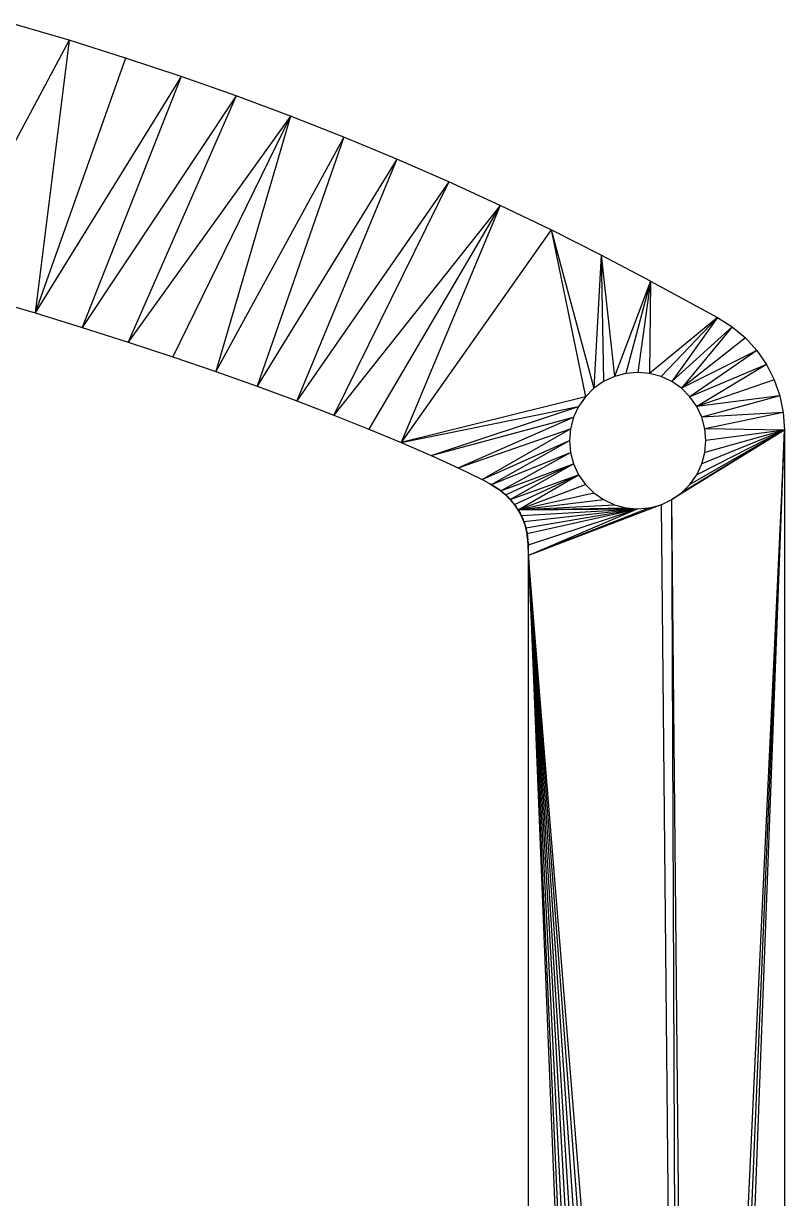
# Model space of a CAD drawing. Extents: x -94 to 59, y -4 to 130.
# Drawn here: x 14.03 to 31.87, y 98.53 to 126.1 of the extents above; entities that cross this region are included whole.
import ezdxf

# ---------------------------------------------------------------- set-up
doc = ezdxf.new("R2010")
doc.units = 0
doc.layers.get('0').update_dxf_attribs({"linetype": 'continuous'})

# ---------------------------------------------------------------- blocks, each defined once
blk = doc.blocks.new('SHAPE2DVIEW')
at = {"color": 0}
for p, q in [((15.095, 125.702), (13.755, 126.097)), ((15.095, 125.702), (12.028, 119.964)), ((15.095, 125.702), (14.299, 119.307)), ((16.418, 125.286), (15.095, 125.702)), ((16.418, 125.286), (14.299, 119.307)), ((17.723, 124.852), (16.418, 125.286)), ((17.723, 124.852), (14.299, 119.307)), ((17.723, 124.852), (15.404, 118.967)), ((19.012, 124.397), (17.723, 124.852)), ((19.012, 124.397), (15.404, 118.967)), ((19.012, 124.397), (16.482, 118.623)), ((20.284, 123.923), (19.012, 124.397)), ((20.284, 123.923), (16.482, 118.623)), ((20.284, 123.923), (17.529, 118.276)), ((20.284, 123.923), (18.54, 117.929)), ((21.539, 123.429), (20.284, 123.923)), ((21.539, 123.429), (18.54, 117.929)), ((21.539, 123.429), (19.509, 117.584)), ((22.777, 122.915), (21.539, 123.429)), ((22.777, 122.915), (19.509, 117.584)), ((22.777, 122.915), (20.433, 117.243)), ((23.999, 122.382), (22.777, 122.915)), ((23.999, 122.382), (20.433, 117.243)), ((23.999, 122.382), (21.306, 116.908)), ((25.205, 121.828), (23.999, 122.382)), ((25.205, 121.828), (21.306, 116.908)), ((25.205, 121.828), (22.125, 116.582)), ((25.205, 121.828), (22.885, 116.266)), ((26.395, 121.255), (25.205, 121.828)), ((26.395, 121.255), (22.885, 116.266)), ((27.569, 120.661), (26.395, 121.255)), ((26.395, 121.255), (27.202, 117.339)), ((26.395, 121.255), (27.399, 117.537)), ((27.569, 120.661), (27.399, 117.537)), ((28.727, 120.048), (27.569, 120.661)), ((27.569, 120.661), (27.628, 117.697)), ((27.569, 120.661), (27.881, 117.814)), ((12.028, 119.964), (14.299, 119.307)), ((28.727, 120.048), (27.881, 117.814)), ((28.727, 120.048), (28.15, 117.887)), ((28.727, 120.048), (28.428, 117.911)), ((28.727, 120.048), (28.706, 117.887)), ((28.727, 120.048), (30.298, 119.197)), ((14.299, 119.307), (15.404, 118.967)), ((30.298, 119.197), (28.706, 117.887)), ((30.298, 119.197), (28.975, 117.814)), ((30.298, 119.197), (29.228, 117.697)), ((30.298, 119.197), (30.643, 118.978)), ((15.404, 118.967), (16.482, 118.623)), ((30.643, 118.978), (29.228, 117.697)), ((30.643, 118.978), (29.456, 117.537)), ((30.643, 118.978), (30.952, 118.718)), ((16.482, 118.623), (17.529, 118.276)), ((30.952, 118.718), (29.456, 117.537)), ((30.952, 118.718), (31.22, 118.422)), ((17.529, 118.276), (18.54, 117.929)), ((31.22, 118.422), (29.456, 117.537)), ((31.22, 118.422), (29.653, 117.339)), ((31.22, 118.422), (31.446, 118.094)), ((31.446, 118.094), (29.653, 117.339)), ((31.446, 118.094), (29.813, 117.111)), ((31.446, 118.094), (31.627, 117.739)), ((18.54, 117.929), (19.509, 117.584)), ((27.881, 117.814), (27.628, 117.697)), ((28.15, 117.887), (27.881, 117.814)), ((28.428, 117.911), (28.15, 117.887)), ((28.706, 117.887), (28.428, 117.911)), ((28.975, 117.814), (28.706, 117.887)), ((29.228, 117.697), (28.975, 117.814)), ((31.627, 117.739), (29.813, 117.111)), ((31.627, 117.739), (31.759, 117.362)), ((19.509, 117.584), (20.433, 117.243)), ((27.399, 117.537), (27.202, 117.339)), ((27.628, 117.697), (27.399, 117.537)), ((29.456, 117.537), (29.228, 117.697)), ((29.653, 117.339), (29.456, 117.537)), ((20.433, 117.243), (21.306, 116.908)), ((27.202, 117.339), (22.885, 116.266)), ((27.202, 117.339), (27.042, 117.111)), ((29.813, 117.111), (29.653, 117.339)), ((31.759, 117.362), (29.813, 117.111)), ((31.759, 117.362), (29.931, 116.858)), ((31.759, 117.362), (31.841, 116.967)), ((21.306, 116.908), (22.125, 116.582)), ((22.885, 116.266), (27.042, 117.111)), ((23.582, 115.962), (27.042, 117.111)), ((27.042, 117.111), (26.924, 116.858)), ((29.931, 116.858), (29.813, 117.111)), ((31.841, 116.967), (29.931, 116.858)), ((31.841, 116.967), (30.003, 116.589)), ((31.841, 116.967), (31.869, 116.559)), ((23.582, 115.962), (26.924, 116.858)), ((24.214, 115.671), (26.924, 116.858)), ((26.924, 116.858), (26.852, 116.589)), ((30.003, 116.589), (29.931, 116.858)), ((22.125, 116.582), (22.885, 116.266)), ((24.214, 115.671), (26.852, 116.589)), ((24.777, 115.394), (26.852, 116.589)), ((26.852, 116.589), (26.828, 116.311)), ((31.869, 116.559), (29.228, 114.925)), ((31.869, 116.559), (29.456, 115.085)), ((31.869, 116.559), (29.653, 115.282)), ((31.869, 116.559), (29.669, 69.715)), ((31.869, 116.559), (29.813, 115.511)), ((29.897, 69.555), (31.869, 116.559)), ((31.869, 116.559), (29.931, 115.764)), ((31.869, 116.559), (30.003, 116.589)), ((30.028, 116.311), (30.003, 116.589)), ((31.869, 116.559), (30.003, 116.033)), ((31.869, 116.559), (30.028, 116.311)), ((30.094, 69.358), (31.869, 116.559)), ((31.869, 116.559), (31.869, 67.148)), ((22.885, 116.266), (23.582, 115.962)), ((24.777, 115.394), (26.828, 116.311)), ((24.996, 115.277), (26.828, 116.311)), ((26.828, 116.311), (26.852, 116.033)), ((30.003, 116.033), (30.028, 116.311)), ((23.582, 115.962), (24.214, 115.671)), ((24.996, 115.277), (26.852, 116.033)), ((25.22, 115.129), (26.852, 116.033)), ((26.852, 116.033), (26.924, 115.764)), ((29.931, 115.764), (30.003, 116.033)), ((24.214, 115.671), (24.777, 115.394)), ((25.22, 115.129), (26.924, 115.764)), ((25.331, 115.038), (26.924, 115.764)), ((25.438, 114.932), (26.924, 115.764)), ((26.924, 115.764), (27.042, 115.511)), ((29.813, 115.511), (29.931, 115.764)), ((24.984, 115.283), (24.777, 115.394)), ((24.996, 115.277), (24.976, 115.288)), ((24.979, 115.286), (24.976, 115.288)), ((24.978, 115.287), (25.148, 115.181)), ((25.185, 115.155), (24.978, 115.287)), ((24.996, 115.277), (25.148, 115.181)), ((25.189, 115.149), (25.051, 115.24)), ((25.438, 114.932), (27.042, 115.511)), ((25.538, 114.814), (27.042, 115.511)), ((25.625, 114.687), (27.042, 115.511)), ((25.625, 114.687), (27.202, 115.282)), ((27.042, 115.511), (27.202, 115.282)), ((27.202, 115.282), (27.399, 115.085)), ((29.456, 115.085), (29.653, 115.282)), ((29.653, 115.282), (29.813, 115.511)), ((25.185, 115.155), (25.148, 115.181)), ((25.218, 115.127), (25.168, 115.166)), ((25.19, 115.151), (25.179, 115.159)), ((25.185, 115.155), (25.311, 115.056)), ((25.389, 114.983), (25.185, 115.155)), ((25.22, 115.129), (25.193, 115.149)), ((25.22, 115.129), (25.311, 115.056)), ((25.331, 115.038), (25.311, 115.056)), ((25.389, 114.983), (25.311, 115.056)), ((25.346, 115.023), (25.331, 115.038)), ((25.439, 114.929), (25.356, 115.011)), ((25.417, 114.952), (25.363, 115.005)), ((25.414, 114.956), (25.371, 114.998)), ((25.389, 114.983), (25.459, 114.909)), ((25.486, 114.879), (25.389, 114.983)), ((25.625, 114.687), (27.399, 115.085)), ((27.399, 115.085), (27.628, 114.925)), ((29.228, 114.925), (29.456, 115.085)), ((25.438, 114.932), (25.424, 114.946)), ((25.438, 114.932), (25.427, 114.943)), ((25.438, 114.932), (25.459, 114.909)), ((25.486, 114.879), (25.459, 114.909)), ((25.479, 114.884), (25.46, 114.907)), ((25.584, 114.75), (25.468, 114.897)), ((25.538, 114.814), (25.473, 114.892)), ((25.538, 114.814), (25.581, 114.754)), ((25.6, 114.724), (25.57, 114.767)), ((25.577, 114.76), (25.589, 114.743)), ((25.659, 114.629), (25.577, 114.76)), ((25.625, 114.687), (25.589, 114.743)), ((25.659, 114.629), (25.589, 114.743)), ((25.67, 114.608), (25.61, 114.707)), ((25.625, 114.687), (27.628, 114.925)), ((25.625, 114.687), (27.881, 114.807)), ((25.625, 114.687), (28.15, 114.735)), ((25.625, 114.687), (28.428, 114.711)), ((25.625, 114.687), (25.645, 114.653)), ((25.7, 114.552), (28.428, 114.711)), ((25.761, 114.41), (28.428, 114.711)), ((25.806, 114.267), (28.428, 114.711)), ((25.837, 114.127), (28.428, 114.711)), ((25.865, 113.861), (28.428, 114.711)), ((28.975, 114.807), (25.869, 113.612)), ((28.706, 114.735), (25.869, 113.612)), ((28.428, 114.711), (25.869, 113.612)), ((27.628, 114.925), (27.881, 114.807)), ((27.881, 114.807), (28.15, 114.735)), ((28.15, 114.735), (28.428, 114.711)), ((28.428, 114.711), (28.706, 114.735)), ((28.706, 114.735), (28.975, 114.807)), ((28.975, 114.807), (29.228, 114.925)), ((28.975, 114.807), (29.416, 69.833)), ((29.669, 69.715), (29.228, 114.925)), ((29.416, 69.833), (29.228, 114.925)), ((25.647, 114.649), (25.666, 114.615)), ((25.678, 114.592), (25.658, 114.628)), ((25.659, 114.629), (25.68, 114.59)), ((25.73, 114.486), (25.659, 114.629)), ((25.7, 114.552), (25.68, 114.59)), ((25.73, 114.486), (25.68, 114.59)), ((25.7, 114.552), (25.712, 114.524)), ((25.741, 114.456), (25.7, 114.546)), ((25.717, 114.513), (25.739, 114.462)), ((25.73, 114.486), (25.753, 114.43)), ((25.788, 114.33), (25.73, 114.486)), ((25.744, 114.45), (25.735, 114.47)), ((25.761, 114.41), (25.753, 114.43)), ((25.788, 114.33), (25.753, 114.43)), ((25.761, 114.41), (25.77, 114.383)), ((25.793, 114.311), (25.773, 114.37)), ((25.778, 114.357), (25.792, 114.314)), ((25.796, 114.299), (25.778, 114.356)), ((25.788, 114.33), (25.8, 114.291)), ((25.827, 114.177), (25.788, 114.33)), ((25.806, 114.267), (25.8, 114.291)), ((25.827, 114.177), (25.8, 114.291)), ((25.806, 114.267), (25.816, 114.222)), ((25.828, 114.168), (25.816, 114.22)), ((25.829, 114.162), (25.819, 114.208)), ((25.821, 114.201), (25.828, 114.17)), ((25.827, 114.177), (25.833, 114.15)), ((25.863, 113.884), (25.827, 114.177)), ((25.837, 114.127), (25.833, 114.15)), ((25.863, 113.884), (25.833, 114.15)), ((25.837, 114.127), (25.852, 113.979)), ((25.864, 113.873), (25.852, 113.974)), ((25.857, 113.938), (25.864, 113.874)), ((25.864, 113.869), (25.859, 113.918)), ((25.864, 113.866), (25.863, 113.884)), ((25.869, 113.612), (25.863, 113.884)), ((25.869, 113.612), (25.864, 113.866)), ((25.865, 113.861), (25.865, 113.862)), ((25.869, 113.612), (25.865, 113.861)), ((29.416, 69.833), (25.869, 113.612)), ((29.146, 69.905), (25.869, 113.612)), ((28.869, 69.929), (25.869, 113.612)), ((28.591, 69.905), (25.869, 113.612)), ((28.321, 69.833), (25.869, 113.612)), ((28.069, 69.715), (25.869, 113.612)), ((27.84, 69.555), (25.869, 113.612)), ((25.869, 113.612), (27.643, 69.358)), ((25.869, 67.148), (25.869, 113.612))]:
    blk.add_line(p, q, dxfattribs=at)

msp = doc.modelspace()

# ---------------------------------------------------------------- block references
msp.add_blockref('SHAPE2DVIEW', (0, 0))

doc.saveas('drawing.dxf')
